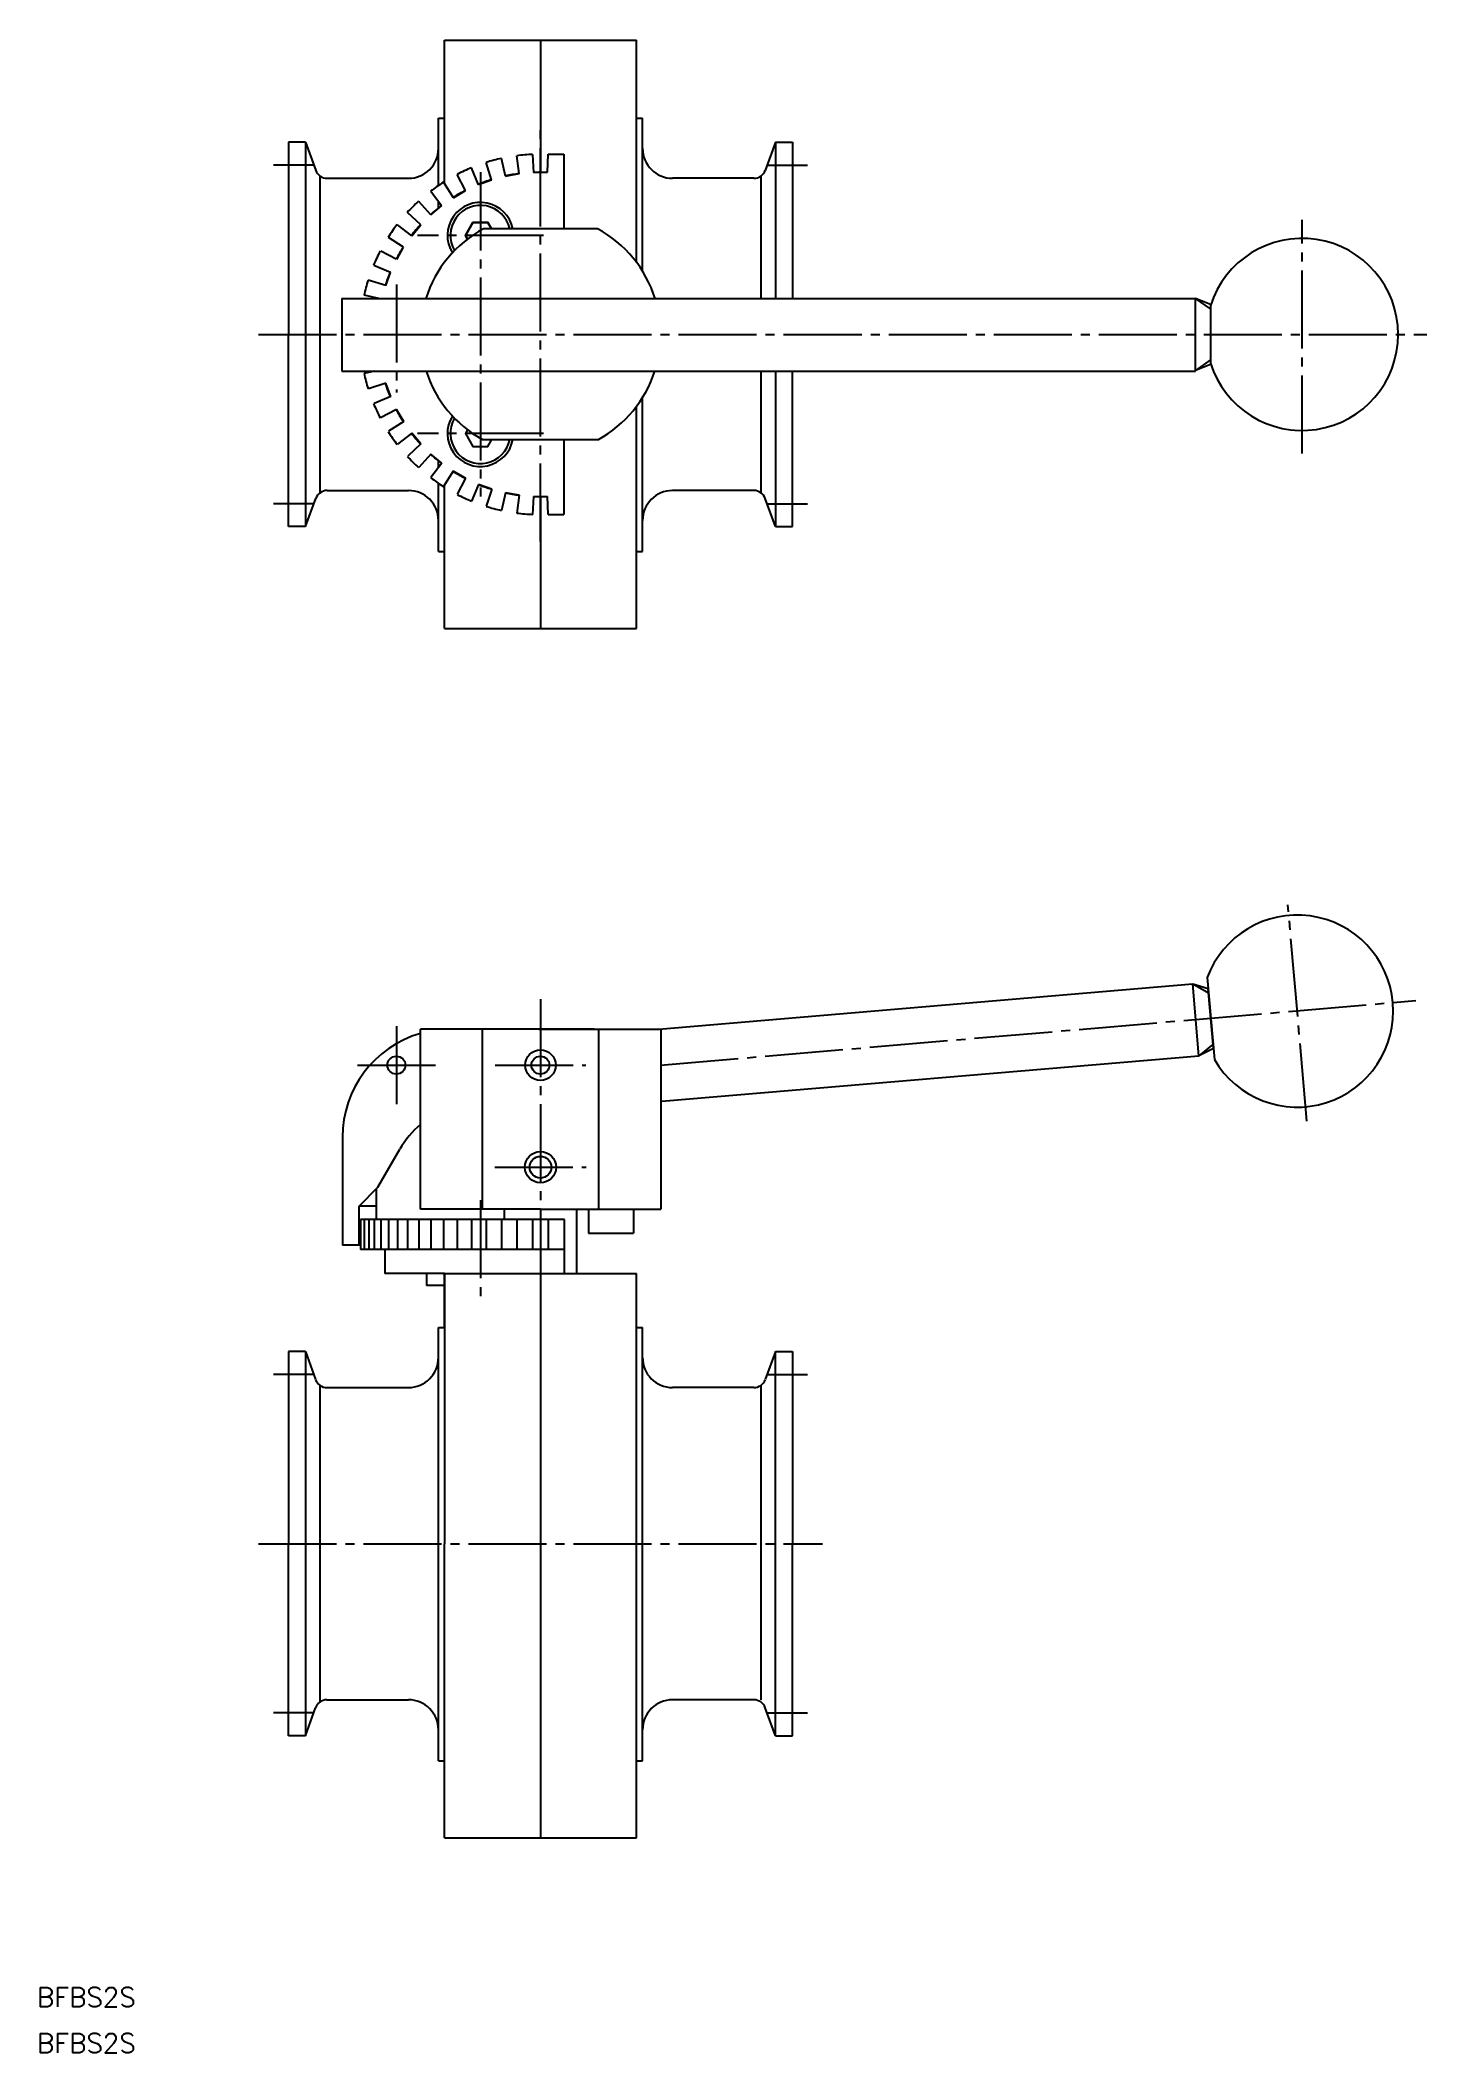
# Model space of a CAD drawing. Extents: x 41 to 272, y 115 to 450.
import ezdxf

# ---------------------------------------------------------------- set-up
doc = ezdxf.new("R2010")
doc.units = 0
doc.linetypes.add('CENTER', pattern=[17.5, 13, -1.5, 1.5, -1.5])
doc.layers.get('0').update_dxf_attribs({"linetype": 'CONTINUOUS'})
doc.layers.add('CENTER', color=1, linetype='CENTER')
doc.styles.get("Standard").update_dxf_attribs({"font": 'txt.shx', "bigfont": '@extfont2.shx'})

msp = doc.modelspace()

# ---------------------------------------------------------------- linework, layer by layer
at = {"color": 7, "linetype": 'CONTINUOUS'}
for p, q in [((108.04, 426.16), (108.04, 450.05)), ((108.04, 450.05), (124.04, 450.05)), ((124.04, 450.05), (124.04, 428.03)), ((124.04, 450.05), (140.04, 450.05)), ((140.04, 413.04), (140.04, 450.05)), ((107.04, 425.84), (107.04, 437.05)), ((107.04, 437.05), (108.04, 437.05)), ((140.04, 437.05), (141.04, 437.05)), ((141.04, 411.57), (141.04, 437.05)), ((84.89, 433.05), (82.04, 433.05)), ((82.04, 433.05), (82.04, 429.25)), ((84.89, 433.05), (84.89, 369.05)), ((84.89, 433.05), (86.59, 428.36)), ((163.19, 433.05), (161.48, 428.36)), ((163.19, 433.05), (163.19, 407.01)), ((163.19, 433.05), (166.04, 433.05)), ((166.04, 433.05), (166.04, 429.25)), ((82.04, 429.25), (82.04, 401.05)), ((115.9, 426.82), (115, 429.68)), ((118.19, 427.41), (117.54, 430.34)), ((120.5, 427.84), (120.11, 430.82)), ((122.72, 431.02), (122.85, 428.02)), ((125.2, 428.05), (125.33, 431.05)), ((125.32, 431.05), (127.92, 431.05)), ((127.92, 431.05), (127.92, 418.65)), ((166.04, 429.25), (166.04, 407.01)), ((87.32, 374.68), (87.32, 427.41)), ((88.47, 427.05), (102.04, 427.05)), ((109.52, 423.82), (107.91, 426.35)), ((111.55, 425.02), (110.16, 427.68)), ((113.7, 425.98), (112.55, 428.77)), ((113.7, 426), (115.9, 426.82)), ((118.19, 427.41), (120.5, 427.84)), ((122.85, 428.02), (125.2, 428.05)), ((124.03, 428.05), (125.2, 428.05)), ((159.6, 427.05), (146.04, 427.05)), ((160.75, 427.41), (160.75, 407.01)), ((105.79, 420.96), (103.76, 423.17)), ((107.57, 422.48), (105.75, 424.87)), ((105.79, 420.96), (107.57, 422.48)), ((107.04, 422.02), (107.04, 423.19)), ((109.52, 423.82), (111.55, 425.02)), ((102.61, 417.49), (100.23, 419.31)), ((104.1, 419.3), (101.89, 421.33)), ((102.61, 417.49), (104.1, 419.3)), ((111.53, 417.55), (112.78, 419.71)), ((112.78, 419.71), (115.28, 419.71)), ((115.28, 419.71), (115.89, 418.65)), ((101.23, 415.56), (98.7, 417.18)), ((111.88, 416.93), (111.53, 417.55)), ((133.53, 418.65), (114.53, 418.65)), ((99.06, 411.38), (96.29, 412.53)), ((100, 413.56), (97.42, 414.9)), ((100.08, 413.52), (101.23, 415.56)), ((98.28, 409.17), (95.32, 410.1)), ((98.28, 409.17), (99.06, 411.38)), ((90.93, 407.01), (90.93, 394.92)), ((90.93, 407.01), (233.22, 407.01)), ((97.1, 407.01), (94.64, 407.56)), ((233.14, 395.05), (233.14, 407.05)), ((235.64, 406.05), (233.14, 407.05)), ((235.64, 405.3), (233.14, 407.05)), ((235.64, 405.82), (235.64, 396.27)), ((82.04, 372.85), (82.04, 401.05)), ((235.64, 396.8), (233.14, 395.05)), ((235.64, 396.05), (233.14, 395.05)), ((90.93, 394.92), (233.14, 394.92)), ((96.39, 394.92), (94.64, 394.53)), ((98.26, 392.92), (95.39, 392.01)), ((99.08, 390.71), (98.26, 392.92)), ((160.75, 394.92), (160.75, 374.68)), ((163.19, 394.92), (163.19, 369.05)), ((166.04, 372.85), (166.04, 394.92)), ((99.08, 390.71), (96.31, 389.57)), ((140.04, 352.05), (140.04, 389.05)), ((141.04, 364.9), (141.04, 390.52)), ((100.06, 388.56), (97.4, 387.18)), ((101.25, 386.54), (98.72, 384.93)), ((101.25, 386.54), (100.06, 388.56)), ((102.59, 384.59), (100.21, 382.76)), ((104.12, 382.8), (101.91, 380.78)), ((104.12, 382.8), (102.59, 384.59)), ((111.88, 385.16), (111.53, 384.55)), ((111.53, 384.55), (112.78, 382.38)), ((112.78, 382.38), (115.28, 382.38)), ((114.35, 383.55), (133.71, 383.55)), ((115.28, 382.38), (115.95, 383.55)), ((127.92, 383.55), (127.92, 371.05)), ((105.77, 381.12), (103.75, 378.9)), ((107.59, 379.62), (105.76, 377.24)), ((107.59, 379.62), (105.77, 381.12)), ((107.04, 378.9), (107.04, 380.08)), ((107.04, 364.9), (107.04, 376.25)), ((109.51, 378.25), (107.9, 375.72)), ((108.04, 352.05), (108.04, 375.93)), ((111.56, 377.09), (109.51, 378.25)), ((111.56, 377.09), (110.17, 374.43)), ((113.69, 376.08), (112.54, 373.3)), ((115.91, 375.29), (113.69, 376.08)), ((82.04, 369.05), (82.04, 372.85)), ((84.89, 369.05), (86.59, 373.73)), ((88.47, 375.05), (102.04, 375.05)), ((115.91, 375.29), (115, 372.43)), ((118.18, 374.66), (117.54, 371.73)), ((120.5, 374.27), (118.18, 374.66)), ((120.5, 374.27), (120.11, 371.3)), ((122.85, 374.05), (122.72, 371.05)), ((122.85, 374.05), (125.21, 374.05)), ((124.04, 374.05), (124.04, 352.05)), ((125.34, 371.05), (125.21, 374.05)), ((159.6, 375.05), (146.04, 375.05)), ((163.19, 369.05), (161.48, 373.73)), ((166.04, 369.05), (166.04, 372.85)), ((84.89, 369.05), (82.04, 369.05)), ((125.34, 371.05), (127.92, 371.05)), ((163.19, 369.05), (166.04, 369.05)), ((107.04, 364.9), (108.04, 364.9)), ((140.04, 364.9), (141.04, 364.9)), ((108.04, 352.05), (124.04, 352.05)), ((124.04, 352.05), (140.04, 352.05)), ((143.75, 285.34), (232.68, 292.86)), ((233.73, 280.9), (232.68, 292.85)), ((235.26, 292.08), (232.68, 292.85)), ((235.33, 291.33), (232.68, 292.85)), ((235.1, 293.93), (236.29, 280.26)), ((236.13, 282.11), (235.26, 292.08)), ((104.03, 255.34), (104.03, 285.35)), ((132.98, 285.35), (104.03, 285.35)), ((114.34, 285.35), (114.34, 255.34)), ((123.75, 285.35), (143.88, 285.35)), ((133.71, 285.35), (133.71, 255.34)), ((144.09, 285.35), (144.09, 269.35)), ((236.07, 282.86), (233.73, 280.9)), ((236.13, 282.11), (233.73, 280.9)), ((144.27, 273.34), (233.73, 280.9)), ((144.09, 269.35), (144.09, 255.34)), ((91.04, 267.34), (91.04, 249.34)), ((96.96, 259.04), (100.6, 265.34)), ((93.83, 255.84), (96.96, 259.04)), ((96.68, 258.75), (96.68, 253.64)), ((96.68, 258.75), (96.68, 256.67)), ((96.71, 255.84), (93.83, 255.84)), ((93.83, 249.34), (93.83, 255.84)), ((124.03, 255.34), (104.03, 255.34)), ((118.03, 253.64), (118.03, 255.34)), ((124.03, 255.34), (144.1, 255.34)), ((130.03, 255.34), (130.03, 244.64)), ((132.03, 255.34), (132.03, 251.34)), ((139.53, 255.34), (139.53, 251.34)), ((128.03, 253.64), (94.03, 253.64)), ((94.03, 253.64), (94.03, 248.64)), ((128.03, 244.64), (128.03, 253.64)), ((94.03, 249.34), (91.04, 249.34)), ((128.03, 248.64), (94.03, 248.64)), ((98.11, 248.63), (98.11, 244.65)), ((132.03, 251.34), (139.53, 251.34)), ((108.03, 244.64), (98.13, 244.64)), ((105.03, 244.64), (105.03, 242.64)), ((108.03, 242.64), (105.03, 242.64)), ((107.75, 244.64), (117.7, 244.64)), ((108.03, 244.64), (124.03, 244.64)), ((108.03, 244.64), (108.03, 199.64)), ((108.03, 235.64), (108.03, 244.64)), ((124.03, 244.64), (140.03, 244.64)), ((124.03, 244.64), (128.03, 244.64)), ((124.03, 244.64), (124.03, 150.64)), ((140.03, 199.64), (140.03, 244.64)), ((107.03, 199.64), (107.03, 235.64)), ((107.03, 235.64), (108.03, 235.64)), ((140.03, 235.64), (141.03, 235.64)), ((141.03, 199.64), (141.03, 235.64)), ((82.03, 231.64), (82.03, 227.84)), ((84.88, 231.64), (82.03, 231.64)), ((84.88, 231.64), (84.88, 167.64)), ((84.88, 231.64), (86.58, 226.96)), ((163.18, 231.64), (161.48, 226.96)), ((163.18, 167.64), (163.18, 231.64)), ((163.18, 231.64), (166.03, 231.64)), ((166.03, 231.64), (166.03, 227.84)), ((82.03, 227.84), (82.03, 199.64)), ((87.32, 173.28), (87.32, 226)), ((88.46, 225.64), (102.03, 225.64)), ((159.6, 225.64), (146.03, 225.64)), ((160.74, 226), (160.74, 173.64)), ((166.03, 227.84), (166.03, 199.64)), ((82.03, 171.44), (82.03, 199.64)), ((107.03, 163.49), (107.03, 199.64)), ((108.03, 150.64), (108.03, 199.64)), ((140.03, 150.64), (140.03, 199.64)), ((141.03, 163.49), (141.03, 199.64)), ((166.03, 171.44), (166.03, 199.64)), ((82.03, 167.64), (82.03, 171.44)), ((84.88, 167.64), (86.58, 172.32)), ((88.46, 173.64), (102.03, 173.64)), ((159.6, 173.64), (146.03, 173.64)), ((163.18, 167.64), (161.48, 172.32)), ((166.03, 167.64), (166.03, 171.44)), ((84.88, 167.64), (82.03, 167.64)), ((163.18, 167.64), (166.03, 167.64)), ((107.03, 163.49), (108.03, 163.49)), ((140.03, 163.49), (141.03, 163.49)), ((108.03, 150.64), (140.03, 150.64))]:
    msp.add_line(p, q, dxfattribs=at)
at = {"color": 3, "linetype": 'CONTINUOUS'}
for p, q in [((94.73, 248.64), (94.73, 253.64)), ((95.41, 253.64), (95.41, 248.64)), ((96.31, 253.64), (96.31, 248.64)), ((97.41, 253.64), (97.41, 248.64)), ((98.72, 253.64), (98.72, 248.64)), ((100.22, 253.64), (100.22, 248.64)), ((101.9, 253.64), (101.9, 248.64)), ((103.75, 253.64), (103.75, 248.64)), ((105.76, 253.64), (105.76, 248.64)), ((107.9, 253.64), (107.9, 248.64)), ((110.17, 253.64), (110.17, 248.64)), ((112.54, 253.64), (112.54, 248.64)), ((115, 253.64), (115, 248.64)), ((117.53, 253.63), (117.53, 248.64)), ((120.11, 253.64), (120.11, 248.64)), ((122.71, 253.64), (122.71, 248.64)), ((125.33, 253.64), (125.33, 248.64))]:
    msp.add_line(p, q, dxfattribs=at)
at = {"color": 7, "linetype": 'CONTINUOUS'}
for points in [[(115.89, 418.65), (115.28, 419.71), (112.78, 419.71), (111.53, 417.55), (111.88, 416.93)], [(111.88, 385.16), (111.53, 384.55), (112.78, 382.38), (115.28, 382.38), (115.95, 383.55)]]:
    msp.add_lwpolyline(points, dxfattribs=at)
for centre, radius in [((124.03, 279.34), 2.55), ((100.03, 279.34), 1.5), ((124.03, 279.34), 1.5), ((124.03, 262.34), 2.6), ((124.03, 262.34), 1.8)]:
    msp.add_circle(centre, radius, dxfattribs=at)
for centre, radius, start, end in [((102.04, 432.05), 5, 270, 0), ((123.92, 401.05), 30, 102.2921, 107.3131), ((123.92, 401.05), 30, 92.2874, 97.3054), ((146.04, 432.05), 5, 180, 270), ((88.47, 429.05), 2, 200, 270), ((123.92, 401.05), 30, 122.3194, 127.3461), ((123.92, 401.05), 30, 112.3029, 117.3269), ((123.92, 401.05), 27, 107.2903, 112.2817), ((123.92, 401.05), 27, 97.2817, 102.2698), ((123.92, 401.05), 27, 89.7716, 92.2646), ((159.6, 429.05), 2, 270, 340), ((123.92, 401.05), 30, 132.3412, 137.3704), ((123.92, 401.05), 27, 127.327, 132.3244), ((114.03, 417.55), 5.5, 11.537, 211.8933), ((114.03, 417.55), 5, 12.709, 210.4017), ((123.92, 401.05), 27, 117.3056, 122.3001), ((123.92, 401.05), 30, 142.3676, 147.3988), ((123.92, 401.05), 27, 137.3539, 142.3537), ((124.03, 401.05), 20, 118.3576, 162.6574), ((124.03, 401.05), 20, 118.3576, 162.6574), ((124.03, 401.05), 20, 17.3548, 61.6424), ((124.03, 401.05), 20, 17.3548, 61.6424), ((250.91, 401.05), 16, 197.3548, 162.6452), ((123.92, 401.05), 30, 152.3978, 157.4306), ((123.92, 401.05), 27, 147.3855, 152.3873), ((123.92, 401.05), 30, 162.4309, 167.4648), ((123.92, 401.05), 27, 157.4208, 162.4241), ((123.92, 401.05), 30, 192.5372, 197.5711), ((123.92, 401.05), 27, 197.5769, 202.5802), ((124.03, 401.05), 20, 197.8329, 241.045), ((124.03, 401.05), 20, 298.955, 342.1671), ((124.03, 401.05), 20, 298.955, 342.1671), ((123.92, 401.05), 30, 202.5714, 207.6042), ((114.03, 384.55), 5, 345.5771, 345.5771), ((123.92, 401.05), 27, 207.6136, 212.6155), ((114.03, 384.55), 5.5, 148.1067, 349.5243), ((114.03, 384.55), 5, 149.5983, 348.463), ((123.92, 401.05), 30, 212.6032, 217.6344), ((123.92, 401.05), 27, 217.6472, 222.6471), ((123.92, 401.05), 30, 222.6316, 227.6608), ((123.92, 401.05), 27, 227.6766, 232.674), ((123.92, 401.05), 30, 232.6558, 237.6826), ((123.92, 401.05), 27, 237.7008, 242.6954), ((123.92, 401.05), 27, 247.7192, 252.7106), ((88.47, 373.05), 2, 90, 160), ((102.04, 370.05), 5, 0, 90), ((123.92, 401.05), 30, 242.6751, 247.6991), ((123.92, 401.05), 30, 252.6888, 257.7099), ((123.92, 401.05), 27, 257.7311, 262.7192), ((123.92, 401.05), 27, 270.1788, 270.2284), ((146.04, 370.05), 5, 90, 180), ((159.6, 373.05), 2, 20, 90), ((123.92, 401.05), 30, 262.6966, 267.7337), ((250.1, 288.35), 16, 210.3769, 159.6231), ((109.04, 267.34), 18, 106.1747, 180), ((114.45, 257.34), 16, 130.6527, 150), ((102.03, 230.64), 5, 270, 0), ((146.03, 230.64), 5, 180, 270), ((88.46, 227.64), 2, 200, 270), ((159.6, 227.64), 2, 270, 340), ((88.46, 171.64), 2, 90, 160), ((102.03, 168.64), 5, 0, 90), ((146.03, 168.64), 5, 90, 180), ((159.6, 171.64), 2, 20, 90)]:
    msp.add_arc(centre, radius, start, end, dxfattribs=at)
at = {"layer": 'CENTER', "color": 1, "linetype": 'CENTER'}
for p, q in [((124.03, 366.55), (124.03, 436.05)), ((86.14, 429.25), (79.54, 429.25)), ((161.94, 429.25), (168.54, 429.25)), ((114.03, 428.05), (114.03, 374.05)), ((250.91, 381.19), (250.91, 420.15)), ((124.53, 417.55), (103.53, 417.55)), ((100.03, 409.36), (100.03, 391.37)), ((77.04, 401.05), (271.68, 401.05)), ((124.53, 384.55), (103.53, 384.55)), ((86.14, 372.85), (79.54, 372.85)), ((161.94, 372.85), (168.54, 372.85)), ((251.7, 270.01), (248.55, 306.06)), ((124.03, 290.35), (124.03, 244.64)), ((144.03, 279.34), (269.87, 290.09)), ((100.03, 285.84), (100.03, 272.84)), ((93.53, 279.34), (106.53, 279.34)), ((116.48, 279.34), (131.58, 279.34)), ((116.43, 262.34), (131.63, 262.34)), ((114.02, 256.87), (114.02, 239.68)), ((86.13, 227.84), (79.53, 227.84)), ((161.93, 227.84), (168.53, 227.84)), ((77.03, 199.64), (171.03, 199.64)), ((86.13, 171.44), (79.53, 171.44)), ((161.93, 171.44), (168.53, 171.44))]:
    msp.add_line(p, q, dxfattribs=at)

# ---------------------------------------------------------------- texts
at = {"color": 7, "linetype": 'CONTINUOUS'}
for p in [(40.15, 122.51), (40.15, 114.85)]:
    msp.add_text('BFBS2S', height=3.2, dxfattribs=at).set_placement(p)

doc.saveas('drawing.dxf')
